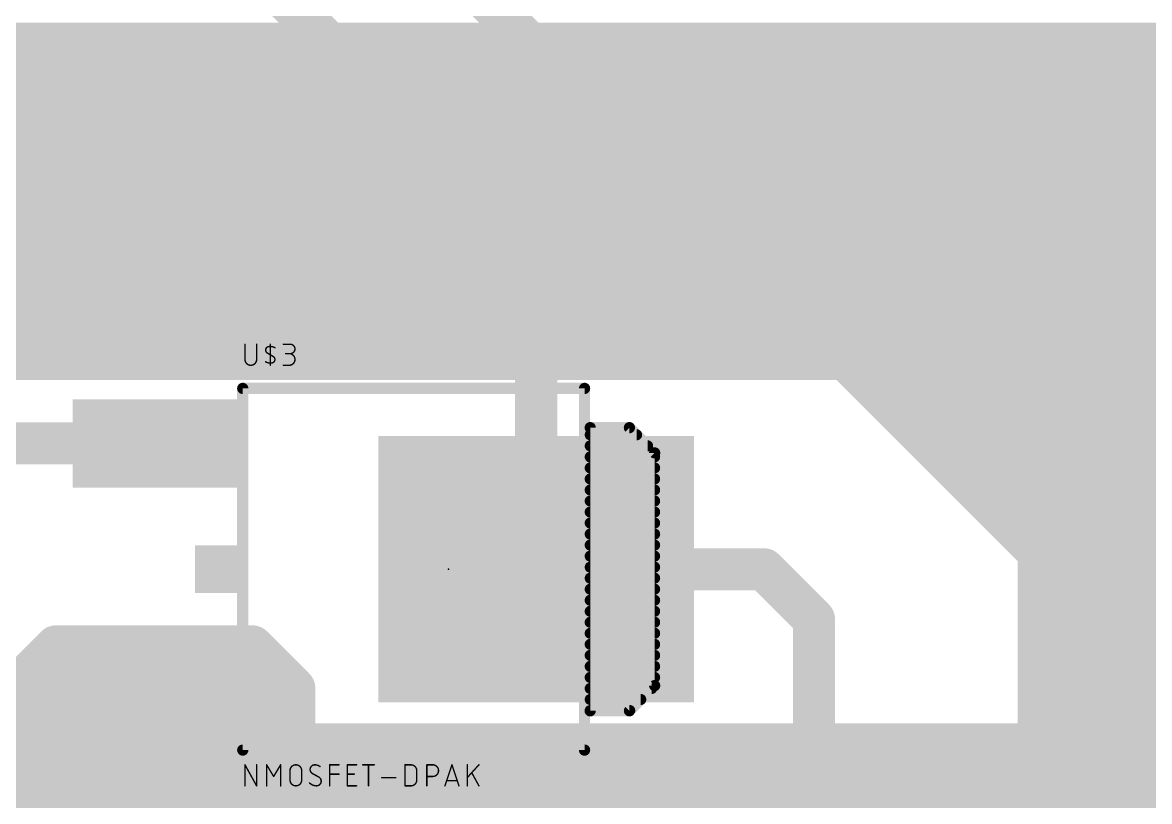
# Model space of a CAD drawing. Extents: x 0 to 6.01, y 0 to 3.
# Drawn here: x 1.206 to 2.01, y 0.509 to 1.065 of the extents above; entities that cross this region are included whole.
import ezdxf

# ---------------------------------------------------------------- set-up
doc = ezdxf.new("R2010")
doc.units = 0
for name, color, linetype in [('1', 12, 'CONTINUOUS'), ('16', 132, 'CONTINUOUS'), ('18', 110, 'CONTINUOUS'), ('21', 253, 'CONTINUOUS'), ('23', 53, 'CONTINUOUS'), ('25', 253, 'CONTINUOUS'), ('27', 253, 'CONTINUOUS'), ('51', 253, 'CONTINUOUS')]:
    doc.layers.add(name, color=color, linetype=linetype)

# ---------------------------------------------------------------- blocks, each defined once
blk = doc.blocks.new('RECT')
blk.add_solid([(-0.5, -0.5), (0.5, -0.5), (-0.5, 0.5), (0.5, 0.5)])
blk = doc.blocks.new('ROUNDV')
at = {"const_width": 0.5}
blk.add_lwpolyline([(0, -0.25, 1), (0, 0.25, 1), (0, -0.25)], format="xyb", dxfattribs=at)

msp = doc.modelspace()

# ---------------------------------------------------------------- linework, layer by layer
at = {"layer": '1', "const_width": 0.03}
for points in [[(1.57252, 0.90248), (1.2, 1.275)], [(1.931, 0.687), (1.343, 1.275)], [(1.568, 1.05), (2.181, 1.05)], [(1.598, 1.02), (2.211, 1.02)], [(1.628, 0.99), (2.241, 0.99)], [(1.658, 0.96), (2.271, 0.96)], [(1.688, 0.93), (2.301, 0.93)], [(1.57252, 0.90248), (1.57252, 0.675)], [(1.718, 0.9), (2.331, 0.9)], [(1.748, 0.87), (2.361, 0.87)], [(1.778, 0.84), (2.391, 0.84)], [(1.808, 0.81), (2.421, 0.81)], [(1.838, 0.78), (4.24, 0.78)], [(1.300945, 0.764764), (1.184764, 0.764764)], [(1.868, 0.75), (4.246, 0.75)], [(1.898, 0.72), (4.246, 0.72)], [(1.928, 0.69), (4.246, 0.69)], [(1.931, 0.45), (1.931, 0.687)], [(1.735, 0.675), (1.57252, 0.675)], [(1.76, 0.65), (1.735, 0.675)], [(1.931, 0.66), (4.246, 0.66)], [(1.931, 0.63), (4.246, 0.63)], [(1.17, 0.56), (1.23, 0.62)], [(1.23, 0.62), (1.37, 0.62)], [(1.37, 0.62), (1.4, 0.59)], [(1.21, 0.6), (1.39, 0.6)], [(1.931, 0.6), (4.246, 0.6)], [(1.4, 0.59), (1.4, 0.55)], [(1.18, 0.57), (1.4, 0.57)], [(1.931, 0.57), (4.246, 0.57)], [(1.4, 0.55), (2.27, 0.55)], [(0.91, 0.54), (2.28, 0.54)], [(1.931, 0.54), (4.246, 0.54)], [(0.88, 0.51), (2.31, 0.51)], [(1.931, 0.51), (4.246, 0.51)]]:
    msp.add_lwpolyline(points, dxfattribs=at)
at = {"layer": '1', "const_width": 0.015}
for points in [[(1.568, 1.0575, 1), (1.568, 1.0425)], [(1.598, 1.0275, 1), (1.598, 1.0125)], [(1.628, 0.9975, 1), (1.628, 0.9825)], [(1.658, 0.9675, 1), (1.658, 0.9525)], [(1.688, 0.9375, 1), (1.688, 0.9225)], [(1.58002, 0.90248, 1), (1.56502, 0.90248)], [(1.567216, 0.897177, 1), (1.577823, 0.907784)], [(1.718, 0.9075, 1), (1.718, 0.8925)], [(1.748, 0.8775, 1), (1.748, 0.8625)], [(1.778, 0.8475, 1), (1.778, 0.8325)], [(1.808, 0.8175, 1), (1.808, 0.8025)], [(1.838, 0.7875, 1), (1.838, 0.7725)], [(1.300945, 0.757264, 1), (1.300945, 0.772264)], [(1.868, 0.7575, 1), (1.868, 0.7425)], [(1.898, 0.7275, 1), (1.898, 0.7125)], [(1.928, 0.6975, 1), (1.928, 0.6825)], [(1.9385, 0.687, 1), (1.9235, 0.687)], [(1.925697, 0.681697, 1), (1.936303, 0.692303)], [(1.57252, 0.6825, 1), (1.57252, 0.6675)], [(1.740303, 0.680303, 1), (1.729697, 0.669697)], [(1.735, 0.6675, 1), (1.735, 0.6825)], [(1.56502, 0.675, 1), (1.58002, 0.675)], [(1.931, 0.6675, 1), (1.931, 0.6525)], [(1.754697, 0.644697, 1), (1.765303, 0.655303)], [(1.931, 0.6375, 1), (1.931, 0.6225)], [(1.23, 0.6275, 1), (1.23, 0.6125)], [(1.235303, 0.614697, 1), (1.224697, 0.625303)], [(1.375303, 0.625303, 1), (1.364697, 0.614697)], [(1.37, 0.6125, 1), (1.37, 0.6275)], [(1.21, 0.6075, 1), (1.21, 0.5925)], [(1.39, 0.5925, 1), (1.39, 0.6075)], [(1.931, 0.6075, 1), (1.931, 0.5925)], [(1.4075, 0.59, 1), (1.3925, 0.59)], [(1.394697, 0.584697, 1), (1.405303, 0.595303)], [(1.4, 0.5625, 1), (1.4, 0.5775)], [(1.931, 0.5775, 1), (1.931, 0.5625)], [(1.4, 0.5575, 1), (1.4, 0.5425)], [(1.3925, 0.55, 1), (1.4075, 0.55)], [(1.931, 0.5475, 1), (1.931, 0.5325)], [(1.931, 0.5175, 1), (1.931, 0.5025)]]:
    msp.add_lwpolyline(points, format="xyb", dxfattribs=at)
at = {"layer": '16', "const_width": 0.03}
for points in [[(0.105, 1.05), (3.175, 1.05)], [(0.105, 1.02), (3.145, 1.02)], [(0.105, 0.99), (3.115, 0.99)], [(0.105, 0.96), (3.085, 0.96)], [(0.105, 0.93), (3.055, 0.93)], [(0.105, 0.9), (3.025, 0.9)], [(0.105, 0.87), (2.995, 0.87)], [(0.105, 0.84), (2.965, 0.84)], [(2.95, 0.825), (0.105, 0.825)], [(1.7708, 0.6392), (1.76, 0.65)], [(1.7708, 0.6392), (1.7708, 0.316565)]]:
    msp.add_lwpolyline(points, dxfattribs=at)
at = {"layer": '16', "const_width": 0.015}
for points in [[(1.765303, 0.655303, 1), (1.754697, 0.644697)], [(1.7783, 0.6392, 1), (1.7633, 0.6392)], [(1.765497, 0.633897, 1), (1.776103, 0.644503)]]:
    msp.add_lwpolyline(points, format="xyb", dxfattribs=at)
at = {"layer": '21', "const_width": 0.008}
for points in [[(1.363189, 0.545984), (1.363189, 0.804016)], [(1.363189, 0.804016), (1.607063, 0.804)], [(1.607063, 0.546), (1.363189, 0.545984)]]:
    msp.add_lwpolyline(points, dxfattribs=at)
at = {"layer": '21', "const_width": 0.004}
for points in [[(1.365189, 0.804016, 1), (1.361189, 0.804016)], [(1.363189, 0.806016, 1), (1.363189, 0.802016)], [(1.607063, 0.802, 1), (1.607063, 0.806)], [(1.363189, 0.547984, 1), (1.363189, 0.543984)], [(1.361189, 0.545984, 1), (1.365189, 0.545984)], [(1.607063, 0.544, 1), (1.607063, 0.548)]]:
    msp.add_lwpolyline(points, format="xyb", dxfattribs=at)
at = {"layer": '23'}
msp.add_point((1.51, 0.675), dxfattribs=at)
at = {"layer": '25', "const_width": 0.001}
for points in [[(1.364752, 0.8355), (1.364752, 0.824667)], [(1.373085, 0.824667), (1.373085, 0.8355)], [(1.382838, 0.828), (1.380755, 0.82925)], [(1.382838, 0.8205), (1.382838, 0.8355)], [(1.382838, 0.828), (1.384922, 0.82675)], [(1.392112, 0.8355), (1.397112, 0.8355)], [(1.397112, 0.828833), (1.393778, 0.828833)], [(1.392112, 0.8205), (1.396278, 0.8205)]]:
    msp.add_lwpolyline(points, dxfattribs=at)
at = {"layer": '25'}
for points, const_width in [([(1.365002, 0.8355, 1), (1.364502, 0.8355)], 0.0005), ([(1.373335, 0.8355, 1), (1.372835, 0.8355)], 0.0005), ([(1.381588, 0.833833, 0.691655), (1.380755, 0.82925)], 0.001), ([(1.380884, 0.829464, 1), (1.380627, 0.829036)], 0.0005), ([(1.380627, 0.829036, 1), (1.380884, 0.829464)], 0.0005), ([(1.386172, 0.833, 0.182273), (1.381588, 0.833833)], 0.001), ([(1.381544, 0.834079, 1), (1.381633, 0.833587)], 0.0005), ([(1.381633, 0.833587, 1), (1.381544, 0.834079)], 0.0005), ([(1.383088, 0.8355, 1), (1.382588, 0.8355)], 0.0005), ([(1.382967, 0.828214, 1), (1.38271, 0.827786)], 0.0005), ([(1.38271, 0.827786, 1), (1.382967, 0.828214)], 0.0005), ([(1.386043, 0.832786, 1), (1.3863, 0.833214)], 0.0005), ([(1.392112, 0.83575, 1), (1.392112, 0.83525)], 0.0005), ([(1.393778, 0.829083, 1), (1.393778, 0.828583)], 0.0005), ([(1.396278, 0.8205, 1), (1.396278, 0.828833)], 0.001), ([(1.396278, 0.829083, 1), (1.396278, 0.828583)], 0.0005), ([(1.397112, 0.828833, 1), (1.397112, 0.8355)], 0.001), ([(1.397112, 0.83575, 1), (1.397112, 0.83525)], 0.0005), ([(1.397112, 0.829083, 1), (1.397112, 0.828583)], 0.0005), ([(1.397112, 0.83525, 1), (1.397112, 0.83575)], 0.0005), ([(1.397112, 0.828583, 1), (1.397112, 0.829083)], 0.0005), ([(1.364752, 0.824667, 1), (1.373085, 0.824667)], 0.001), ([(1.365002, 0.824667, 1), (1.364502, 0.824667)], 0.0005), ([(1.364502, 0.824667, 1), (1.365002, 0.824667)], 0.0005), ([(1.373335, 0.824667, 1), (1.372835, 0.824667)], 0.0005), ([(1.372835, 0.824667, 1), (1.373335, 0.824667)], 0.0005), ([(1.379505, 0.823, 0.182279), (1.384088, 0.822167)], 0.001), ([(1.379634, 0.823214, 1), (1.379377, 0.822786)], 0.0005), ([(1.382588, 0.8205, 1), (1.383088, 0.8205)], 0.0005), ([(1.384088, 0.822167, 0.691665), (1.384922, 0.82675)], 0.001), ([(1.384044, 0.822413, 1), (1.384133, 0.821921)], 0.0005), ([(1.384133, 0.821921, 1), (1.384044, 0.822413)], 0.0005), ([(1.38505, 0.826964, 1), (1.384793, 0.826536)], 0.0005), ([(1.384793, 0.826536, 1), (1.38505, 0.826964)], 0.0005), ([(1.392112, 0.82075, 1), (1.392112, 0.82025)], 0.0005), ([(1.396278, 0.82075, 1), (1.396278, 0.82025)], 0.0005), ([(1.396278, 0.82025, 1), (1.396278, 0.82075)], 0.0005)]:
    msp.add_lwpolyline(points, format="xyb", dxfattribs=dict(at, const_width=const_width))
at = {"layer": '27', "const_width": 0.001}
for points in [[(1.364752, 0.5205), (1.364752, 0.5355)], [(1.364752, 0.5355), (1.373085, 0.5205)], [(1.373085, 0.5205), (1.373085, 0.5355)], [(1.380239, 0.5205), (1.380239, 0.5355)], [(1.380239, 0.5355), (1.385239, 0.527167)], [(1.385239, 0.527167), (1.390239, 0.5355)], [(1.390239, 0.5355), (1.390239, 0.5205)], [(1.396912, 0.524667), (1.396912, 0.531333)], [(1.405245, 0.531333), (1.405245, 0.524667)], [(1.425257, 0.5205), (1.425257, 0.5355)], [(1.425257, 0.5355), (1.431924, 0.5355)], [(1.437737, 0.5205), (1.437737, 0.5355)], [(1.437737, 0.5355), (1.444403, 0.5355)], [(1.448751, 0.5355), (1.457085, 0.5355)], [(1.452918, 0.5205), (1.452918, 0.5355)], [(1.478991, 0.5205), (1.478991, 0.5355)], [(1.478991, 0.5355), (1.483158, 0.5355)], [(1.487324, 0.531333), (1.487324, 0.524667)], [(1.494541, 0.5205), (1.494541, 0.5355)], [(1.494541, 0.5355), (1.498708, 0.5355)], [(1.507438, 0.5205), (1.512438, 0.5355)], [(1.512438, 0.5355), (1.517438, 0.5205)], [(1.523341, 0.5205), (1.523341, 0.5355)], [(1.531674, 0.5355), (1.523341, 0.526333)], [(1.417498, 0.52675), (1.412915, 0.52925)], [(1.425257, 0.528833), (1.431924, 0.528833)], [(1.437737, 0.528833), (1.442737, 0.528833)], [(1.462318, 0.526333), (1.472318, 0.526333)], [(1.498708, 0.527167), (1.494541, 0.527167)], [(1.516188, 0.52425), (1.508688, 0.52425)], [(1.531674, 0.5205), (1.526674, 0.529667)], [(1.444403, 0.5205), (1.437737, 0.5205)], [(1.483158, 0.5205), (1.478991, 0.5205)]]:
    msp.add_lwpolyline(points, dxfattribs=at)
at = {"layer": '27'}
for points, const_width in [([(1.365002, 0.5355, 1), (1.364502, 0.5355)], 0.0005), ([(1.364971, 0.535621, 1), (1.364533, 0.535379)], 0.0005), ([(1.373335, 0.5355, 1), (1.372835, 0.5355)], 0.0005), ([(1.380453, 0.535629, 1), (1.380024, 0.535371)], 0.0005), ([(1.380489, 0.5355, 1), (1.379989, 0.5355)], 0.0005), ([(1.390489, 0.5355, 1), (1.389989, 0.5355)], 0.0005), ([(1.390453, 0.535371, 1), (1.390024, 0.535629)], 0.0005), ([(1.405245, 0.531333, 1), (1.396912, 0.531333)], 0.001), ([(1.397162, 0.531333, 1), (1.396662, 0.531333)], 0.0005), ([(1.396662, 0.531333, 1), (1.397162, 0.531333)], 0.0005), ([(1.405495, 0.531333, 1), (1.404995, 0.531333)], 0.0005), ([(1.404995, 0.531333, 1), (1.405495, 0.531333)], 0.0005), ([(1.414582, 0.5355, 0.414214), (1.411248, 0.532167)], 0.001), ([(1.411248, 0.532167, 0.265578), (1.412915, 0.52925)], 0.001), ([(1.411498, 0.532167, 1), (1.410998, 0.532167)], 0.0005), ([(1.410998, 0.532167, 1), (1.411498, 0.532167)], 0.0005), ([(1.418332, 0.53425, 0.162278), (1.414582, 0.5355)], 0.001), ([(1.414582, 0.53575, 1), (1.414582, 0.53525)], 0.0005), ([(1.414582, 0.53525, 1), (1.414582, 0.53575)], 0.0005), ([(1.418182, 0.53405, 1), (1.418482, 0.53445)], 0.0005), ([(1.425507, 0.5355, 1), (1.425007, 0.5355)], 0.0005), ([(1.425257, 0.53575, 1), (1.425257, 0.53525)], 0.0005), ([(1.431924, 0.53525, 1), (1.431924, 0.53575)], 0.0005), ([(1.437987, 0.5355, 1), (1.437487, 0.5355)], 0.0005), ([(1.437737, 0.53575, 1), (1.437737, 0.53525)], 0.0005), ([(1.444403, 0.53525, 1), (1.444403, 0.53575)], 0.0005), ([(1.448751, 0.53575, 1), (1.448751, 0.53525)], 0.0005), ([(1.453168, 0.5355, 1), (1.452668, 0.5355)], 0.0005), ([(1.457085, 0.53525, 1), (1.457085, 0.53575)], 0.0005), ([(1.479241, 0.5355, 1), (1.478741, 0.5355)], 0.0005), ([(1.478991, 0.53575, 1), (1.478991, 0.53525)], 0.0005), ([(1.487324, 0.531333, 0.414214), (1.483158, 0.5355)], 0.001), ([(1.483158, 0.53575, 1), (1.483158, 0.53525)], 0.0005), ([(1.483158, 0.53525, 1), (1.483158, 0.53575)], 0.0005), ([(1.487574, 0.531333, 1), (1.487074, 0.531333)], 0.0005), ([(1.487074, 0.531333, 1), (1.487574, 0.531333)], 0.0005), ([(1.494791, 0.5355, 1), (1.494291, 0.5355)], 0.0005), ([(1.494541, 0.53575, 1), (1.494541, 0.53525)], 0.0005), ([(1.498708, 0.527167, 1), (1.498708, 0.5355)], 0.001), ([(1.498708, 0.53575, 1), (1.498708, 0.53525)], 0.0005), ([(1.498708, 0.53525, 1), (1.498708, 0.53575)], 0.0005), ([(1.512675, 0.535579, 1), (1.5122, 0.535421)], 0.0005), ([(1.512675, 0.535421, 1), (1.5122, 0.535579)], 0.0005), ([(1.523591, 0.5355, 1), (1.523091, 0.5355)], 0.0005), ([(1.531859, 0.535332, 1), (1.531489, 0.535668)], 0.0005), ([(1.385024, 0.527295, 1), (1.385453, 0.527038)], 0.0005), ([(1.385024, 0.527038, 1), (1.385453, 0.527295)], 0.0005), ([(1.396912, 0.524667, 1), (1.405245, 0.524667)], 0.001), ([(1.397162, 0.524667, 1), (1.396662, 0.524667)], 0.0005), ([(1.396662, 0.524667, 1), (1.397162, 0.524667)], 0.0005), ([(1.405495, 0.524667, 1), (1.404995, 0.524667)], 0.0005), ([(1.404995, 0.524667, 1), (1.405495, 0.524667)], 0.0005), ([(1.410832, 0.522583, 0.200017), (1.415832, 0.5205)], 0.001), ([(1.411009, 0.522759, 1), (1.410654, 0.522407)], 0.0005), ([(1.413035, 0.529469, 1), (1.412795, 0.529031)], 0.0005), ([(1.412788, 0.529035, 1), (1.413042, 0.529465)], 0.0005), ([(1.415832, 0.5205, 0.414203), (1.419165, 0.523833)], 0.001), ([(1.419165, 0.523833, 0.265566), (1.417498, 0.52675)], 0.001), ([(1.417625, 0.526965, 1), (1.417371, 0.526535)], 0.0005), ([(1.417379, 0.526531, 1), (1.417618, 0.526969)], 0.0005), ([(1.419415, 0.523833, 1), (1.418915, 0.523833)], 0.0005), ([(1.418915, 0.523833, 1), (1.419415, 0.523833)], 0.0005), ([(1.425257, 0.529083, 1), (1.425257, 0.528583)], 0.0005), ([(1.431924, 0.528583, 1), (1.431924, 0.529083)], 0.0005), ([(1.437737, 0.529083, 1), (1.437737, 0.528583)], 0.0005), ([(1.442737, 0.528583, 1), (1.442737, 0.529083)], 0.0005), ([(1.462318, 0.526583, 1), (1.462318, 0.526083)], 0.0005), ([(1.472318, 0.526083, 1), (1.472318, 0.526583)], 0.0005), ([(1.483158, 0.5205, 0.414214), (1.487324, 0.524667)], 0.001), ([(1.487574, 0.524667, 1), (1.487074, 0.524667)], 0.0005), ([(1.487074, 0.524667, 1), (1.487574, 0.524667)], 0.0005), ([(1.494541, 0.527417, 1), (1.494541, 0.526917)], 0.0005), ([(1.498708, 0.527417, 1), (1.498708, 0.526917)], 0.0005), ([(1.498708, 0.526917, 1), (1.498708, 0.527417)], 0.0005), ([(1.508688, 0.5245, 1), (1.508688, 0.524)], 0.0005), ([(1.516188, 0.524, 1), (1.516188, 0.5245)], 0.0005), ([(1.523156, 0.526501, 1), (1.523526, 0.526165)], 0.0005), ([(1.526894, 0.529786, 1), (1.526455, 0.529547)], 0.0005), ([(1.364502, 0.5205, 1), (1.365002, 0.5205)], 0.0005), ([(1.372835, 0.5205, 1), (1.373335, 0.5205)], 0.0005), ([(1.372867, 0.520379, 1), (1.373304, 0.520621)], 0.0005), ([(1.379989, 0.5205, 1), (1.380489, 0.5205)], 0.0005), ([(1.389989, 0.5205, 1), (1.390489, 0.5205)], 0.0005), ([(1.415832, 0.52075, 1), (1.415832, 0.52025)], 0.0005), ([(1.415832, 0.52025, 1), (1.415832, 0.52075)], 0.0005), ([(1.425007, 0.5205, 1), (1.425507, 0.5205)], 0.0005), ([(1.437737, 0.52075, 1), (1.437737, 0.52025)], 0.0005), ([(1.437487, 0.5205, 1), (1.437987, 0.5205)], 0.0005), ([(1.444403, 0.52025, 1), (1.444403, 0.52075)], 0.0005), ([(1.452668, 0.5205, 1), (1.453168, 0.5205)], 0.0005), ([(1.478991, 0.52075, 1), (1.478991, 0.52025)], 0.0005), ([(1.478741, 0.5205, 1), (1.479241, 0.5205)], 0.0005), ([(1.483158, 0.52075, 1), (1.483158, 0.52025)], 0.0005), ([(1.483158, 0.52025, 1), (1.483158, 0.52075)], 0.0005), ([(1.494291, 0.5205, 1), (1.494791, 0.5205)], 0.0005), ([(1.5072, 0.520579, 1), (1.507675, 0.520421)], 0.0005), ([(1.5172, 0.520421, 1), (1.517675, 0.520579)], 0.0005), ([(1.523091, 0.5205, 1), (1.523591, 0.5205)], 0.0005), ([(1.531455, 0.52038, 1), (1.531894, 0.52062)], 0.0005)]:
    msp.add_lwpolyline(points, format="xyb", dxfattribs=dict(at, const_width=const_width))
at = {"layer": '51'}
for points, const_width in [([(1.607047, 0.804016), (1.607031, 0.545969)], 0.008), ([(1.611063, 0.776), (1.639063, 0.776)], 0.008), ([(1.611063, 0.574), (1.611063, 0.776)], 0.008), ([(1.611063, 0.776), (1.639063, 0.776)], 0.007866), ([(1.611063, 0.574), (1.611063, 0.776)], 0.007866), ([(1.639063, 0.776), (1.657063, 0.758)], 0.008), ([(1.639063, 0.776), (1.657063, 0.758)], 0.007866), ([(1.611063, 0.770882), (1.644181, 0.770882)], 0.007866), ([(1.611063, 0.763016), (1.652047, 0.763016)], 0.007866), ([(1.611063, 0.75515), (1.657063, 0.75515)], 0.007866), ([(1.657063, 0.758), (1.657063, 0.592)], 0.008), ([(1.657063, 0.758), (1.657063, 0.592)], 0.007866), ([(1.611063, 0.747283), (1.657063, 0.747283)], 0.007866), ([(1.611063, 0.739417), (1.657063, 0.739417)], 0.007866), ([(1.611063, 0.731551), (1.657063, 0.731551)], 0.007866), ([(1.611063, 0.723685), (1.657063, 0.723685)], 0.007866), ([(1.611063, 0.715819), (1.657063, 0.715819)], 0.007866), ([(1.611063, 0.707953), (1.657063, 0.707953)], 0.007866), ([(1.611063, 0.700087), (1.657063, 0.700087)], 0.007866), ([(1.611063, 0.69222), (1.657063, 0.69222)], 0.007866), ([(1.611063, 0.684354), (1.657063, 0.684354)], 0.007866), ([(1.611063, 0.676488), (1.657063, 0.676488)], 0.007866), ([(1.611063, 0.668622), (1.657063, 0.668622)], 0.007866), ([(1.611063, 0.660756), (1.657063, 0.660756)], 0.007866), ([(1.611063, 0.65289), (1.657063, 0.65289)], 0.007866), ([(1.611063, 0.645024), (1.657063, 0.645024)], 0.007866), ([(1.611063, 0.637157), (1.657063, 0.637157)], 0.007866), ([(1.611063, 0.629291), (1.657063, 0.629291)], 0.007866), ([(1.611063, 0.621425), (1.657063, 0.621425)], 0.007866), ([(1.611063, 0.613559), (1.657063, 0.613559)], 0.007866), ([(1.611063, 0.605693), (1.657063, 0.605693)], 0.007866), ([(1.611063, 0.597827), (1.657063, 0.597827)], 0.007866), ([(1.657063, 0.592), (1.639063, 0.574)], 0.008), ([(1.657063, 0.592), (1.639063, 0.574)], 0.007866), ([(1.611063, 0.589961), (1.655024, 0.589961)], 0.007866), ([(1.611063, 0.582094), (1.647157, 0.582094)], 0.007866), ([(1.639063, 0.574), (1.611063, 0.574)], 0.008), ([(1.611063, 0.574228), (1.639291, 0.574228)], 0.007866), ([(1.639063, 0.574), (1.611063, 0.574)], 0.007866)]:
    msp.add_lwpolyline(points, dxfattribs=dict(at, const_width=const_width))
for points, const_width in [([(1.609047, 0.804016, 1), (1.605047, 0.804016)], 0.004), ([(1.611063, 0.778, 1), (1.611063, 0.774)], 0.004), ([(1.613063, 0.776, 1), (1.609063, 0.776)], 0.004), ([(1.611063, 0.777967, 1), (1.611063, 0.774033)], 0.003933), ([(1.61303, 0.776, 1), (1.609096, 0.776)], 0.003933), ([(1.640477, 0.777414, 1), (1.637649, 0.774586)], 0.004), ([(1.640454, 0.777391, 1), (1.637672, 0.774609)], 0.003933), ([(1.639063, 0.774, 1), (1.639063, 0.778)], 0.004), ([(1.639063, 0.774033, 1), (1.639063, 0.777967)], 0.003933), ([(1.611063, 0.772848, 1), (1.611063, 0.768915)], 0.003933), ([(1.644181, 0.768915, 1), (1.644181, 0.772848)], 0.003933), ([(1.611063, 0.764982, 1), (1.611063, 0.761049)], 0.003933), ([(1.652047, 0.761049, 1), (1.652047, 0.764982)], 0.003933), ([(1.611063, 0.757116, 1), (1.611063, 0.753183)], 0.003933), ([(1.659063, 0.758, 1), (1.655063, 0.758)], 0.004), ([(1.65903, 0.758, 1), (1.655096, 0.758)], 0.003933), ([(1.655649, 0.756586, 1), (1.658477, 0.759414)], 0.004), ([(1.655672, 0.756609, 1), (1.658454, 0.759391)], 0.003933), ([(1.657063, 0.753183, 1), (1.657063, 0.757116)], 0.003933), ([(1.611063, 0.74925, 1), (1.611063, 0.745317)], 0.003933), ([(1.657063, 0.745317, 1), (1.657063, 0.74925)], 0.003933), ([(1.611063, 0.741384, 1), (1.611063, 0.737451)], 0.003933), ([(1.657063, 0.737451, 1), (1.657063, 0.741384)], 0.003933), ([(1.611063, 0.733518, 1), (1.611063, 0.729585)], 0.003933), ([(1.657063, 0.729585, 1), (1.657063, 0.733518)], 0.003933), ([(1.611063, 0.725652, 1), (1.611063, 0.721719)], 0.003933), ([(1.657063, 0.721719, 1), (1.657063, 0.725652)], 0.003933), ([(1.611063, 0.717785, 1), (1.611063, 0.713852)], 0.003933), ([(1.657063, 0.713852, 1), (1.657063, 0.717785)], 0.003933), ([(1.611063, 0.709919, 1), (1.611063, 0.705986)], 0.003933), ([(1.657063, 0.705986, 1), (1.657063, 0.709919)], 0.003933), ([(1.611063, 0.702053, 1), (1.611063, 0.69812)], 0.003933), ([(1.657063, 0.69812, 1), (1.657063, 0.702053)], 0.003933), ([(1.611063, 0.694187, 1), (1.611063, 0.690254)], 0.003933), ([(1.657063, 0.690254, 1), (1.657063, 0.694187)], 0.003933), ([(1.611063, 0.686321, 1), (1.611063, 0.682388)], 0.003933), ([(1.657063, 0.682388, 1), (1.657063, 0.686321)], 0.003933), ([(1.611063, 0.678455, 1), (1.611063, 0.674522)], 0.003933), ([(1.657063, 0.674522, 1), (1.657063, 0.678455)], 0.003933), ([(1.611063, 0.670589, 1), (1.611063, 0.666656)], 0.003933), ([(1.657063, 0.666656, 1), (1.657063, 0.670589)], 0.003933), ([(1.611063, 0.662722, 1), (1.611063, 0.658789)], 0.003933), ([(1.657063, 0.658789, 1), (1.657063, 0.662722)], 0.003933), ([(1.611063, 0.654856, 1), (1.611063, 0.650923)], 0.003933), ([(1.657063, 0.650923, 1), (1.657063, 0.654856)], 0.003933), ([(1.611063, 0.64699, 1), (1.611063, 0.643057)], 0.003933), ([(1.657063, 0.643057, 1), (1.657063, 0.64699)], 0.003933), ([(1.611063, 0.639124, 1), (1.611063, 0.635191)], 0.003933), ([(1.657063, 0.635191, 1), (1.657063, 0.639124)], 0.003933), ([(1.611063, 0.631258, 1), (1.611063, 0.627325)], 0.003933), ([(1.657063, 0.627325, 1), (1.657063, 0.631258)], 0.003933), ([(1.611063, 0.623392, 1), (1.611063, 0.619459)], 0.003933), ([(1.657063, 0.619459, 1), (1.657063, 0.623392)], 0.003933), ([(1.611063, 0.615526, 1), (1.611063, 0.611593)], 0.003933), ([(1.657063, 0.611593, 1), (1.657063, 0.615526)], 0.003933), ([(1.611063, 0.607659, 1), (1.611063, 0.603726)], 0.003933), ([(1.657063, 0.603726, 1), (1.657063, 0.607659)], 0.003933), ([(1.611063, 0.599793, 1), (1.611063, 0.59586)], 0.003933), ([(1.658477, 0.590586, 1), (1.655649, 0.593414)], 0.004), ([(1.658454, 0.590609, 1), (1.655672, 0.593391)], 0.003933), ([(1.657063, 0.59586, 1), (1.657063, 0.599793)], 0.003933), ([(1.611063, 0.591927, 1), (1.611063, 0.587994)], 0.003933), ([(1.655024, 0.587994, 1), (1.655024, 0.591927)], 0.003933), ([(1.655063, 0.592, 1), (1.659063, 0.592)], 0.004), ([(1.655096, 0.592, 1), (1.65903, 0.592)], 0.003933), ([(1.611063, 0.584061, 1), (1.611063, 0.580128)], 0.003933), ([(1.647157, 0.580128, 1), (1.647157, 0.584061)], 0.003933), ([(1.611063, 0.576, 1), (1.611063, 0.572)], 0.004), ([(1.609063, 0.574, 1), (1.613063, 0.574)], 0.004), ([(1.611063, 0.575967, 1), (1.611063, 0.572033)], 0.003933), ([(1.611063, 0.576195, 1), (1.611063, 0.572262)], 0.003933), ([(1.609096, 0.574, 1), (1.61303, 0.574)], 0.003933), ([(1.637649, 0.575414, 1), (1.640477, 0.572586)], 0.004), ([(1.637672, 0.575391, 1), (1.640454, 0.572609)], 0.003933), ([(1.639063, 0.572, 1), (1.639063, 0.576)], 0.004), ([(1.639063, 0.572033, 1), (1.639063, 0.575967)], 0.003933), ([(1.639291, 0.572262, 1), (1.639291, 0.576195)], 0.003933), ([(1.605031, 0.545969, 1), (1.609031, 0.545968)], 0.004)]:
    msp.add_lwpolyline(points, format="xyb", dxfattribs=dict(at, const_width=const_width))

# ---------------------------------------------------------------- block references
at = {"layer": '1', "rotation": 270}
for p, xscale, yscale in [((1.300945, 0.764764), 0.062992, 0.11811), ((1.57252, 0.675), 0.19, 0.225), ((1.300945, 0.585236), 0.062992, 0.11811)]:
    msp.add_blockref('RECT', p, dxfattribs=dict(at, xscale=xscale, yscale=yscale))
at = {"layer": '18', "xscale": 0.02778, "yscale": 0.02778}
msp.add_blockref('ROUNDV', (1.76, 0.65), dxfattribs=at)
msp.add_blockref('ROUNDV', (1.76, 0.65), dxfattribs=at)
at = {"layer": '21', "xscale": 0.034, "yscale": 0.03, "rotation": 270}
msp.add_blockref('RECT', (1.344189, 0.675), dxfattribs=at)
at = {"layer": '51', "xscale": 0.034, "yscale": 0.114, "rotation": 270}
for p in [(1.302189, 0.765), (1.302189, 0.585)]:
    msp.add_blockref('RECT', p, dxfattribs=at)

doc.saveas('drawing.dxf')
